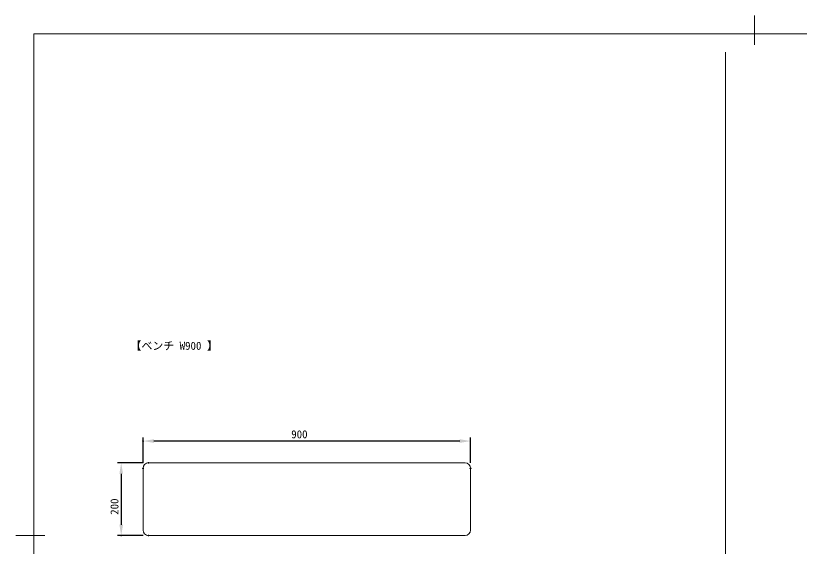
# Model space of a CAD drawing. Units: millimetres, scale not verified. Extents: x -2030 to 2030, y -1430 to 1430.
# Drawn here: x -2030 to 123, y -30 to 1430 of the extents above; entities that cross this region are included whole.
import ezdxf
from ezdxf.enums import TextEntityAlignment as Align

# ---------------------------------------------------------------- set-up
doc = ezdxf.new("R2010")
doc.units = ezdxf.units.MM
doc.header["$LTSCALE"] = 10
doc.header["$PDMODE"] = 32
doc.header["$PDSIZE"] = 2
for name, color, linetype, lineweight in [('0-3_図面_FORMAT$01_WAKU$OUT_LINE', 6, 'Continuous', 18), ('0-6_DIMENSION_LINES$03_LINES', 7, 'Continuous', 18), ('0-7_DIMENSION_LINES$02_DIMENSI', 7, 'Continuous', 25)]:
    doc.layers.add(name, color=color, linetype=linetype, lineweight=lineweight)
doc.layers.add('0-8_DEFPOINTS', color=7, linetype='Continuous')
doc.styles.add('ＭＳ ゴシック', font='')
doc.styles.get('ＭＳ ゴシック').set_extended_font_data('MS Gothic')

# ---------------------------------------------------------------- blocks, each defined once
blk = doc.blocks.new('D2')
at = {"layer": '0-7_DIMENSION_LINES$02_DIMENSI'}
for p, q in [((-1470, 348.5), (-1540, 348.5)), ((-1530, 318.5), (-1530, 178.5)), ((-1470, 148.5), (-1540, 148.5))]:
    blk.add_line(p, q, dxfattribs=at)
for points in [[(-1525, 318.5), (-1535, 318.5), (-1530, 348.5)], [(-1535, 178.5), (-1525, 178.5), (-1530, 148.5)]]:
    blk.add_solid(points, dxfattribs=at)
at = {"layer": '0-8_DEFPOINTS'}
for p in [(-1455, 348.5), (-1530, 148.5), (-1455, 148.5)]:
    blk.add_point(p, dxfattribs=at)
at = {"layer": '0-7_DIMENSION_LINES$02_DIMENSI', "style": 'ＭＳ ゴシック'}
blk.add_text('200', height=21.99, rotation=90, dxfattribs=at).set_placement((-1531, 205.64), align=Align.BOTTOM_LEFT)
blk = doc.blocks.new('D3')
at = {"layer": '0-7_DIMENSION_LINES$02_DIMENSI'}
for p, q in [((-1470, 348.5), (-1470, 418.5)), ((-570, 348.5), (-570, 418.5)), ((-600, 408.5), (-1440, 408.5))]:
    blk.add_line(p, q, dxfattribs=at)
for points in [[(-1440, 413.5), (-1440, 403.5), (-1470, 408.5)], [(-600, 403.5), (-600, 413.5), (-570, 408.5)]]:
    blk.add_solid(points, dxfattribs=at)
at = {"layer": '0-8_DEFPOINTS'}
for p in [(-1470, 408.5), (-1470, 333.5), (-570, 333.5)]:
    blk.add_point(p, dxfattribs=at)
at = {"layer": '0-7_DIMENSION_LINES$02_DIMENSI', "style": 'ＭＳ ゴシック'}
blk.add_text('900', height=21.99, dxfattribs=at).set_placement((-1062.86, 409.5), align=Align.BOTTOM_LEFT)

msp = doc.modelspace()

# ---------------------------------------------------------------- linework, layer by layer
at = {"layer": '0-3_図面_FORMAT$01_WAKU$OUT_LINE'}
for p, q in [((0, 1350), (0, 1430)), ((-1950, 0), (-2030, 0))]:
    msp.add_line(p, q, dxfattribs=at)
msp.add_lwpolyline([(-1980, -1380), (1980, -1380), (1980, 1380), (-1980, 1380)], close=True, dxfattribs=at)
at = {"layer": '0-6_DIMENSION_LINES$03_LINES'}
for p, q in [((-80, 1330), (-80, -1090)), ((-795, 200), (-1665, 200)), ((-1680, 185), (-1680, 15)), ((-780, 15), (-780, 185)), ((-1665, 0), (-795, 0))]:
    msp.add_line(p, q, dxfattribs=at)
for centre, start, end in [((-1665, 185), 90, 180), ((-795, 185), 0, 90), ((-1665, 15), 180, 270), ((-795, 15), 270, 0)]:
    msp.add_arc(centre, 15, start, end, dxfattribs=at)

# ---------------------------------------------------------------- block references
at = {"layer": '0-7_DIMENSION_LINES$02_DIMENSI'}
for name in ['D3', 'D2']:
    msp.add_blockref(name, (-210, -148.5), dxfattribs=at)

# ---------------------------------------------------------------- texts
at = {"layer": '0-7_DIMENSION_LINES$02_DIMENSI', "style": 'ＭＳ ゴシック'}
msp.add_text('【ベンチ W900 】', height=21.99, dxfattribs=at).set_placement((-1714.39, 504.36), align=Align.BOTTOM_LEFT)

doc.saveas('drawing.dxf')
